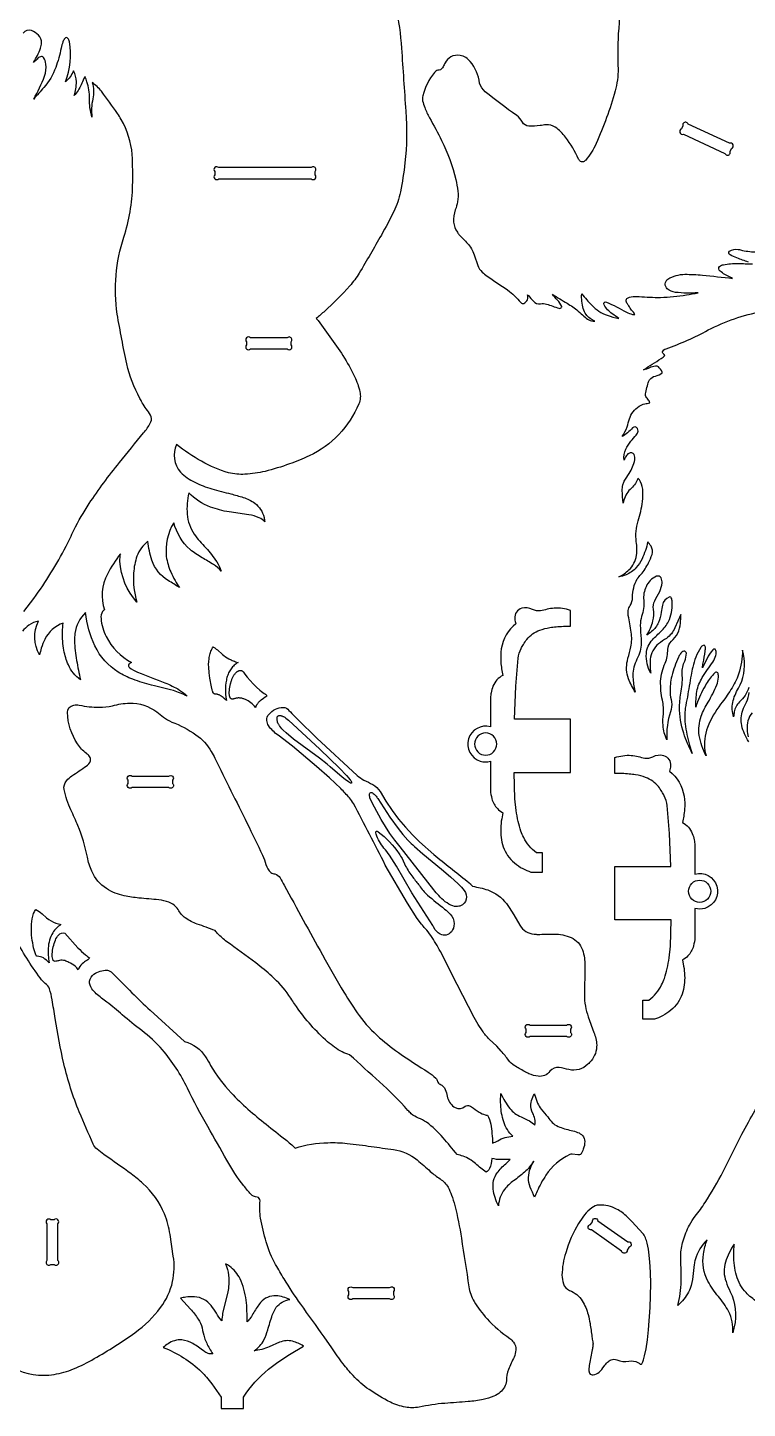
# Model space of a CAD drawing. Extents: x 20.5 to 75.3, y 11.3 to 58.8.
# Drawn here: x 43.62 to 59.76, y 11.47 to 42.4 of the extents above; entities that cross this region are included whole.
import ezdxf

# ---------------------------------------------------------------- set-up
doc = ezdxf.new("R2010")
doc.units = 0
doc.header["$MEASUREMENT"] = 0
doc.layers.get('0').update_dxf_attribs({"linetype": 'CONTINUOUS'})

msp = doc.modelspace()

# ---------------------------------------------------------------- linework, layer by layer
for points in [[(51.623, 43.752, -0.070329), (52.005, 41.932, 0.000867), (52.102, 40.522, -0.045678), (52.084, 39.364, -0.017739), (51.981, 38.717, -0.063722), (51.831, 38.275, -0.013917), (51.554, 37.747, -0.005028), (51.058, 36.897, -0.037354), (50.846, 36.608, -0.02405), (50.284, 36.044, -0.011954), (50.095, 35.883, -0.020298), (50.692, 35.047, -0.030212), (50.955, 34.578, -0.052109), (51.073, 34.24, -0.150271), (51.049, 33.967, -0.187965), (49.936, 32.804, -0.028023), (49.491, 32.622, -0.02766), (48.947, 32.455, -0.043257), (48.496, 32.389, -0.067309), (48.129, 32.424, -0.060689), (47.522, 32.681, -0.039676), (46.961, 33.057, 0.299532), (47.053, 32.436, 0.087), (47.369, 32.212, 0.045821), (47.755, 32.064, 0.011316), (48.18, 31.95, -0.010703), (48.459, 31.873, -0.074593), (48.715, 31.744, -0.174765), (48.923, 31.424, -0.037408), (48.94, 31.323, 0.113296), (48.814, 31.417, 0.068641), (48.583, 31.485), (48.139, 31.548, -0.047579), (47.723, 31.655, -0.109363), (47.238, 31.977, 0.076069), (47.2, 31.496, 0.12384), (47.357, 31.049, 0.039931), (47.62, 30.74, -0.044461), (47.863, 30.428, -0.048674), (47.962, 30.223, 0.073284), (47.79, 30.368, 0.011531), (47.535, 30.519, -0.042965), (47.269, 30.703, -0.149929), (46.9, 31.304, 0.167713), (46.733, 30.547, 0.073265), (46.833, 30.203, 0.03001), (46.931, 30.008, 0.012807), (47.025, 29.853, 0.010715), (46.776, 30.009, -0.178967), (46.411, 30.463, -0.039776), (46.354, 30.676, -0.013692), (46.32, 30.889, 0.14529), (46.075, 30.555, 0.073676), (46, 30.177, 0.090771), (46.075, 29.527, -0.17418), (45.694, 30.44, -0.04076), (45.702, 30.606, 0.046058), (45.411, 30.154, 0.203272), (45.348, 29.352, 0.19202), (45.302, 29.313, 0.154062), (45.269, 29.158, 0.103542), (45.385, 28.755, 0.154317), (45.952, 28.176, 0.083761), (45.891, 28.134, 0.389363), (45.904, 28.061, 0.067936), (46.09, 27.958, -0.001676), (46.699, 27.721, -0.040309), (47.028, 27.557, -0.06865), (47.199, 27.418, 0.061537), (46.89, 27.543, 0.006694), (46.403, 27.666, -0.026967), (45.979, 27.799, -0.041157), (45.655, 27.958, -0.144989), (45.133, 28.544, -0.089004), (44.924, 29.292, 0.178602), (44.685, 28.826, 0.039721), (44.675, 28.661, 0.038641), (44.721, 28.221, 0.00965), (44.807, 27.786, -0.13299), (44.536, 28.121, -0.064005), (44.438, 28.447, -0.05419), (44.406, 28.862, -0.018679), (44.418, 29.056, 0.198126), (44.006, 28.691, 0.041469), (43.93, 28.498, 0.016575), (43.89, 28.348, -0.261117), (43.869, 29.098, 0.11613), (43.651, 29.009, 0.032512), (43.507, 28.874, -0.008994)], [(56.952, 43.121, 0.020828), (56.86, 42.134, 0.022262), (56.861, 41.475, -0.070317), (56.795, 40.976, -0.036845), (56.369, 39.796, -0.068792), (56.137, 39.429, -0.091833), (56.086, 39.391, -0.327512), (55.999, 39.415, -0.072774), (55.976, 39.448, 0.053577), (55.685, 39.941, 0.079339), (55.452, 40.163, 0.152945), (55.243, 40.218, 0.027119), (55.114, 40.2, -0.042613), (54.861, 40.191, -0.250257), (54.716, 40.278, 0.130871), (54.588, 40.429, -0.021834), (53.884, 40.958, -0.141466), (53.756, 41.153, 0.136385), (53.548, 41.634, 0.168818), (53.321, 41.772, 0.167635), (53.11, 41.738, 0.129787), (52.984, 41.605, 0.018982), (52.939, 41.516, -0.151925), (52.877, 41.451, -0.072325), (52.818, 41.439, 0.165154), (52.743, 41.392, 0.109853), (52.484, 40.869, 0.077887), (52.48, 40.755, 0.043691), (52.527, 40.605, 0.031225), (52.632, 40.374, -0.014432), (52.906, 39.869, -0.055078), (53.223, 38.994, -0.025038), (53.27, 38.73, -0.062536), (53.263, 38.489, -0.050482), (53.212, 38.315, 0.100672), (53.174, 38.035, 0.130159), (53.258, 37.81, 0.034671), (53.307, 37.747, 0.004668), (53.484, 37.562, -0.101238), (53.635, 37.309), (53.717, 37.069, 0.118116), (53.814, 36.918, 0.04113), (53.926, 36.827, -0.002898), (54.385, 36.518, -0.073029), (54.679, 36.237, 0.249937), (54.748, 36.216, 0.394335), (54.83, 36.411, -0.131701), (54.851, 36.394, 0.014317), (54.962, 36.265, 0.244911), (55.122, 36.211, -0.095856), (55.257, 36.201, -0.008794), (55.536, 36.108, 0.328193), (55.596, 36.132, 0.18721), (55.597, 36.147, 0.083905), (55.503, 36.291, -0.024261), (55.39, 36.423, 0.013108), (55.718, 36.222, -0.033522), (55.969, 36.046, -0.008892), (56.095, 35.928, 0.060371), (56.204, 35.85, 0.112928), (56.337, 35.817, -0.107204), (56.144, 35.967, -0.105157), (56.081, 36.1, -0.094506), (56.047, 36.432, 0.021477), (56.273, 36.175, 0.116316), (56.618, 35.952, 0.027086), (56.878, 35.88, 0.015978), (56.73, 35.984, -0.11479), (56.547, 36.188, -0.328521), (56.551, 36.237, -0.328521), (56.599, 36.247, -0.024781), (57.048, 36.021, 0.074741), (57.186, 35.972, 0.046363), (57.24, 35.969, 0.076723), (57.165, 36.066, -0.041519), (57.1, 36.165, 0.028656), (57.059, 36.223, -0.222996), (57.05, 36.314, -0.185093), (57.073, 36.338, -0.107614), (57.246, 36.372, -0.024605), (57.335, 36.37, 0.017104), (57.816, 36.352, 0.035818), (58.392, 36.406, 0.01125), (58.657, 36.455, -0.042452), (58.147, 36.464, -0.132414), (57.965, 36.545, -0.488687), (57.98, 36.763, -0.131071), (58.36, 36.869, -0.026969), (58.752, 36.851, -0.001658), (59.43, 36.778, 0.073029), (59.373, 36.802, -0.063077), (59.147, 36.943, -0.401455), (59.133, 37.046, -0.144956), (59.179, 37.072, -0.045014), (59.224, 37.083, -0.055704), (59.548, 37.111, -0.007778), (59.875, 37.101, 0.025224)], [(43.541, 29.315), (43.763, 29.61, 0.039199), (44.485, 30.776, 0.003776), (44.661, 31.14, -0.030703), (45.003, 31.732, -0.02348), (45.68, 32.652, -0.002814), (46.224, 33.317, 0.043735), (46.374, 33.534, 0.187406), (46.395, 33.677, 0.069781), (46.378, 33.717, -0.013916), (46.194, 33.993, -0.012968), (46.139, 34.089, -0.072368), (45.849, 34.864, -0.013019), (45.633, 35.978, -0.116204), (45.78, 37.702, 0.073879), (45.977, 38.856, 0.02178), (45.967, 39.552, 0.113228), (45.721, 40.336, 0.019313), (45.635, 40.474, 0.010285), (45.278, 40.968, 0.049822), (45.18, 41.073, 0.02213), (45.069, 41.164, -0.137475), (45.085, 40.797, 0.09706), (45.066, 40.389, -0.080757), (45.011, 40.81, 0.080103), (44.953, 41.183, 0.016507), (44.912, 41.303, 0.058574), (44.882, 41.253, -0.04715), (44.754, 40.986, -0.039815), (44.669, 40.872, 0.081273), (44.717, 41.182, 0.107299), (44.654, 41.426, -0.101159), (44.471, 41.182, 0.133809), (44.564, 42.078, 0.104396), (44.528, 42.154, 0.4885), (44.455, 42.151, 0.073098), (44.413, 42.077, 0.034147), (44.376, 41.935, -0.030418), (44.252, 41.499, -0.093737), (43.986, 41.055, -0.010797), (43.872, 40.925, 0.011618), (43.76, 40.794, 0.04554), (44.002, 41.309, 0.110313), (44.033, 41.58, 0.102475), (43.979, 41.726, 0.330465), (43.913, 41.744, 0.128215), (43.835, 41.691), (43.797, 41.651, -0.056296), (43.755, 41.617, 0.05712), (43.913, 41.932, 0.063771), (43.936, 42.054, 0.204711), (43.868, 42.224, 0.1186), (43.71, 42.327, 0.317363), (43.52, 42.269, 0.087814)], [(59.782, 37.142, -0.007767), (59.527, 37.235, -0.01989), (59.372, 37.304, -0.518717), (59.359, 37.388, -0.181117), (59.556, 37.427, -0.03993), (59.651, 37.406, 0.057308), (59.981, 37.371, -0.007512)], [(59.794, 27.613, -0.124901), (59.582, 27.29, 0.151213), (59.465, 27.067, 0.016769), (59.45, 26.96, -0.114421), (59.431, 27.279, -0.083801), (59.562, 27.597, 0.15929), (59.686, 28.274, 0.019004), (59.652, 28.452, -0.069805), (59.564, 27.916, -0.064773), (59.393, 27.567, -0.030115), (59.161, 27.243, 0.065408), (58.866, 26.721, 0.129892), (58.81, 26.193, 0.030012), (58.836, 26.084, -0.077056), (58.682, 26.536, -0.123418), (58.724, 26.97, -0.045076), (58.88, 27.286, 0.03835), (59.073, 27.672, 0.080904), (59.111, 27.846, 0.046424), (59.105, 27.925, 0.454877), (59.054, 27.954, 0.117244), (59.031, 27.942, 0.067086), (58.84, 27.695, 0.050298), (58.642, 27.29, 0.022432), (58.607, 27.175, -0.043024), (58.629, 27.526, -0.095909), (58.75, 27.839, -0.014775), (58.983, 28.184, 0.095136), (59.053, 28.329, 0.10271), (59.056, 28.446, 0.513419), (59.003, 28.469, 0.108189), (58.984, 28.455, 0.058986), (58.855, 28.264, 0.007123), (58.753, 28.058, -0.030098), (58.767, 28.163, 0.027218), (58.815, 28.427, 0.031955), (58.818, 28.517, 0.104008), (58.806, 28.55, 0.362515), (58.77, 28.557, 0.185951), (58.713, 28.509, 0.076365), (58.535, 28.068, 0.015861), (58.499, 27.893, -0.001977), (58.415, 27.399, 0.015389), (58.369, 27.152, 0.065926), (58.366, 26.801, 0.045212), (58.466, 26.322, 0.011293), (58.526, 26.136, -0.037696), (58.334, 26.589, -0.076249), (58.24, 27.181, -0.046831), (58.279, 27.531, 0.059151), (58.299, 27.931, -0.11499), (58.356, 28.207, 0.11346), (58.392, 28.381, 0.422777), (58.338, 28.427, 0.184095), (58.253, 28.363, 0.047833), (58.216, 28.293, 0.0445), (58.065, 27.87, 0.067747), (58.028, 27.508, 0.041714), (58.061, 27.289, -0.119543), (58.038, 27.068, 0.098463), (57.955, 26.444, -0.103072), (57.87, 26.767, -0.047908), (57.877, 27.021, 0.063903), (57.856, 27.329, -0.058323), (57.816, 27.757, -0.102603), (57.92, 28.159, 0.104996), (57.974, 28.468, -0.172123), (58.056, 28.65, 0.195997), (58.26, 29.055, 0.031323), (58.265, 29.248), (58.132, 28.949, -0.130815), (57.95, 28.714, 0.032736), (57.77, 28.593, 0.203222), (57.584, 28.245, 0.053807), (57.582, 28.05, 0.015935), (57.594, 27.932, -0.13736), (57.495, 28.373, -0.172056), (57.634, 28.685, -0.020181), (57.829, 28.874, 0.072041), (57.99, 29.089, 0.123222), (58.076, 29.509, 0.042865), (58.063, 29.6, 0.117466), (58.042, 29.64, 0.157503), (58.007, 29.637, 0.258569), (57.854, 29.46, 0.036353), (57.831, 29.302, -0.065918), (57.769, 29.072, -0.116694), (57.613, 28.867, -0.018207), (57.509, 28.785, 0.060915), (57.644, 29.106, 0.104737), (57.654, 29.365, -0.139951), (57.683, 29.556, -0.003733), (57.794, 29.766, 0.100653), (57.847, 29.955, 0.10935), (57.825, 30.067, 0.367404), (57.72, 30.106, 0.182425), (57.489, 29.872, 0.137594), (57.437, 29.569, -0.119867), (57.388, 29.207, 0.07433), (57.36, 29.008, 0.019104), (57.378, 28.705, -0.114811), (57.325, 28.339, -0.009428), (57.244, 28.157, 0.114985), (57.196, 27.797, 0.044875), (57.247, 27.508, -0.04556), (57.096, 27.811, -0.142518), (57.069, 28.214), (57.082, 28.271, 0.008646), (57.146, 28.522, 0.08794), (57.157, 28.853, 0.011617), (57.09, 29.224, -0.056051), (57.086, 29.337, -0.128471), (57.131, 29.447, 0.144619), (57.186, 29.638, -0.083832), (57.213, 29.845, -0.090654), (57.291, 30.047, -0.038606), (57.375, 30.146, 0.062822), (57.542, 30.405, 0.049924), (57.622, 30.593, 0.204915), (57.6, 30.78, 0.009707), (57.529, 30.876, -0.051643), (57.398, 30.497, -0.059979), (57.27, 30.3, -0.118312), (57.039, 30.14, -0.044354), (56.877, 30.089, 0.066351), (57.106, 30.247, 0.16397), (57.273, 30.575, 0.089667), (57.27, 30.881, -0.109076), (57.31, 31.344, 0.042554), (57.408, 31.777, 0.05224), (57.413, 32.06, 0.123399), (57.338, 32.265, 0.039353), (57.304, 32.305, -0.148803), (57.162, 32.08, 0.151721), (56.99, 31.81, 0.035855), (56.978, 31.746, -0.032039), (56.955, 32.023, -0.045071), (56.967, 32.151, -0.063773), (57, 32.235, -0.011537), (57.111, 32.407, 0.086235), (57.236, 32.714, 0.17793), (57.221, 32.831, 0.420412), (57.1, 32.858, 0.135197), (57.036, 32.79, 0.028909), (56.996, 32.704, -0.165787), (57.034, 32.951, -0.062958), (57.147, 33.129, -0.006001), (57.266, 33.267, 0.140379), (57.309, 33.357, 0.372208), (57.244, 33.449, 0.246926), (57.187, 33.431, -0.024761), (57.074, 33.317, -0.054713), (56.951, 33.233, 0.071732), (57.063, 33.45, 0.01673), (57.114, 33.629, -0.188237), (57.334, 33.912, -0.092681), (57.46, 33.968, 0.004501), (57.574, 33.987, 0.092677), (57.53, 34.072, -0.02303), (57.474, 34.152, -0.043461), (57.539, 34.441, -0.038106), (57.569, 34.507, -0.205067), (57.697, 34.589, 0.148004), (57.853, 34.664, 0.121409), (57.825, 34.725, 0.039175), (57.765, 34.793, 0.195753), (57.701, 34.814, 0.078766), (57.567, 34.772, -0.082002), (57.432, 34.731, -0.002491), (57.827, 34.981, 0.048798), (57.912, 35.051, 0.176881), (57.874, 35.092, -0.146353), (57.855, 35.121, -0.165852), (57.857, 35.136, -0.187032), (57.937, 35.203, 0.044337), (58.88, 35.622, -0.071981), (60.089, 36.037, -0.068852)], [(59.793, 26.399, -0.093331), (59.634, 26.762, -0.133461), (59.657, 27.104, -0.036361), (59.737, 27.287, 0.089274), (59.801, 27.505, 0.071182)], [(59.865, 27.048, 0.191273), (59.755, 26.667, 0.024496), (59.777, 26.506, -0.011113)], [(43.305, 12.372, 0.163797), (44.219, 12.227, 0.060579), (44.649, 12.35, 0.036643), (45.117, 12.581, 0.02738), (46.029, 13.162, 0.073943), (46.605, 13.725, 0.103988), (46.873, 14.306, 0.094715), (46.889, 14.876), (46.816, 15.359, 0.053866), (46.693, 15.821, 0.109598), (46.209, 16.502, 0.030042), (45.945, 16.718, 0.005437), (45.332, 17.154, -0.020872), (45.18, 17.271, -0.096572), (45.094, 17.388, -0.005494), (44.782, 18.105, -0.041725), (44.437, 19.184, -0.018045), (44.24, 20.201, 0.004632), (44.173, 20.619, 0.033701), (44.114, 20.865, 0.138652), (44.018, 20.983, -0.060014), (43.867, 21.158, -0.034838), (43.3, 22.074, -0.003946)], [(59.978, 13.852, -0.047913), (59.73, 14.059, -0.122834), (59.514, 14.442, -0.072289), (59.457, 14.902, -0.020661), (59.467, 15.148, 0.073337), (59.268, 14.743, 0.159938), (59.281, 14.306, 0.030333), (59.376, 14.08, -0.170602), (59.467, 13.293, -0.022436), (59.434, 13.159, 0.143267), (59.336, 13.642, 0.050355), (59.111, 13.972, -0.04682), (58.877, 14.312, -0.16245), (58.775, 14.922, -0.052205), (58.857, 15.243, 0.128398), (58.59, 14.796, 0.030378), (58.568, 14.689, 0.012622), (58.54, 14.42, -0.064556), (58.478, 14.154, -0.090731), (58.275, 13.844, -0.019101), (58.199, 13.769, 0.060814), (58.275, 14.315, 0.017572), (58.274, 14.617, -0.014653), (58.268, 14.888, -0.073747), (58.32, 15.217, -0.039564), (58.462, 15.573, -0.048251), (58.591, 15.769, 0.028294), (58.813, 16.077, 0.021741), (59.217, 16.774), (59.639, 17.609, -0.028625), (60.267, 18.67, -0.049406)]]:
    msp.add_lwpolyline(points, format="xyb")
for points in [[(58.326, 40.008), (59.255, 39.579, 1), (59.373, 39.622), (59.403, 39.689, 1), (59.36, 39.806), (58.431, 40.235, 1), (58.314, 40.192), (58.283, 40.125, 1)], [(47.907, 39.009), (49.98, 39.009, 1), (50.068, 39.098), (50.068, 39.171, 1), (49.98, 39.259), (47.907, 39.259, 1), (47.818, 39.171), (47.818, 39.098, 1)], [(48.62, 35.197), (49.443, 35.197, 1), (49.531, 35.286), (49.531, 35.359, 1), (49.443, 35.447), (48.62, 35.447, 1), (48.531, 35.359), (48.531, 35.286, 1)], [(54.536, 26.906), (54.568, 27.644), (54.62, 28.268, -0.088505), (54.687, 28.485, -0.025013), (54.74, 28.58, -0.022924), (54.816, 28.691, -0.139463), (55.105, 28.897, -0.050567), (55.329, 28.956, -0.018966), (55.474, 28.974, -0.022319), (55.795, 28.987), (55.795, 29.342, 0.098584), (55.428, 29.391, 0.038732), (55.271, 29.366, -0.029406), (55.121, 29.333, -0.164756), (54.941, 29.361, 0.196157), (54.706, 29.391, 0.3648), (54.545, 29.153, 0.077104), (54.572, 29.039, 0.196315), (54.243, 28.48, 0.058993), (54.233, 28.184, 0.03903), (54.28, 27.886, 0.181595), (54.057, 27.642, 0.051801), (54.015, 27.498, 0.026718), (53.999, 27.381), (54, 26.732, 0.410057), (53.509, 26.461, 0.410057), (53.773, 25.965, 0.144618), (54, 25.962), (53.999, 25.314, 0.050313), (54.033, 25.122, 0.12454), (54.155, 24.9, 0.08283), (54.28, 24.809), (54.252, 24.672, 0.071707), (54.238, 24.255, 0.121835), (54.385, 23.852, 0.122405), (54.727, 23.558, 0.035774), (54.905, 23.48), (55.17, 23.48), (55.17, 23.911), (55.03, 23.911, -0.120826), (54.747, 24.252, -0.029785), (54.684, 24.398, -0.030909), (54.621, 24.615, -0.022276), (54.578, 24.857), (54.55, 25.121), (54.53, 25.712), (55.795, 25.712), (55.795, 26.906)], [(55.781, 17.151, 0.139673), (55.245, 16.691, 0.04993), (55.045, 16.328, 0.011236), (54.991, 16.197, -0.020035), (54.892, 16.423, -0.185201), (54.895, 16.847, -0.036462), (54.969, 17.007, -0.082493), (54.762, 16.757, -0.023288), (54.519, 16.566, 0.068483), (54.314, 16.369, 0.135044), (54.177, 16.005, -0.081512), (54.061, 16.38, -0.182643), (54.148, 16.74, -0.054728), (54.342, 16.945, 0.016013), (54.441, 17.041, 0.010747), (54.235, 17.039, -0.077157), (54.033, 17.066, -0.078698), (53.979, 16.837, -0.177544), (53.905, 16.76, -0.048803), (53.667, 16.948, 0.097438), (53.386, 17.113, 0.025709), (53.251, 17.153, 0.007102), (52.939, 17.528, 0.055011), (52.564, 17.875, 0.076763), (52.384, 17.968, -0.080455), (52.226, 18.067, -0.025008), (52.148, 18.141, 0.027815), (51.513, 18.782, -0.002731), (50.843, 19.385, -0.067891), (50.674, 19.452, -0.059148), (50.35, 19.677, -0.060593), (49.652, 20.465, -0.0073), (49.482, 20.715, 0.061217), (49.101, 21.145, 0.022743), (48.738, 21.446, 0.005246), (48.086, 21.92, -0.043195), (47.888, 22.095, -0.026462), (47.826, 22.169, 0.010825), (47.425, 22.316, -0.069632), (47.159, 22.453, -0.106053), (46.998, 22.64, 0.170484), (46.79, 22.803, 0.060626), (46.564, 22.857, 0.00255), (46.119, 22.898, -0.024026), (45.791, 22.948, -0.089521), (45.393, 23.108, -0.143038), (45.062, 23.498, -0.066624), (44.963, 23.815, 0.053625), (44.751, 24.519, 0.008105), (44.593, 24.87, -0.051008), (44.441, 25.326, -0.219359), (44.496, 25.526, -0.084456), (44.618, 25.635, 0.006645), (44.939, 25.854, 0.159431), (45.032, 25.969, 0.23775), (45.013, 26.071, 0.082634), (44.941, 26.138, -0.092937), (44.74, 26.351, -0.137172), (44.516, 27.056, -0.365399), (44.659, 27.218, -0.094584), (44.78, 27.218, 0.046571), (45.23, 27.17, 0.047855), (45.525, 27.201, -0.065337), (45.91, 27.265, -0.162803), (46.52, 27.068, -0.018273), (46.668, 26.951, 0.059794), (46.853, 26.84, -0.061198), (47.397, 26.555, -0.102747), (47.741, 26.181, -0.021365), (47.822, 26.033, 0.001451), (48.544, 24.571, 0.000759), (48.89, 23.859, -0.051284), (48.967, 23.647, 0.139994), (49.077, 23.472, 0.145204), (49.167, 23.437, -0.189437), (49.286, 23.347, -0.020116), (49.375, 23.186, 0.0022), (50.234, 21.622, 0.006153), (50.716, 20.786, 0.017977), (51.059, 20.264, 0.057138), (51.516, 19.768, 0.02882), (51.999, 19.394, 0.009784), (52.602, 18.998, -0.043437), (52.775, 18.866, -0.170277), (52.809, 18.794, 0.142785), (52.835, 18.751, 0.035381), (52.911, 18.703, -0.153016), (53.002, 18.57, -0.00947), (53.037, 18.424, 0.200398), (53.21, 18.204, 0.298474), (53.432, 18.232, -0.148816), (53.482, 18.253, -0.125004), (53.575, 18.221, -0.0063), (53.746, 18.102, 0.082035), (53.88, 18.042, 0.048506), (53.933, 18.035, -0.091336), (54.005, 17.83, -0.037828), (54.047, 17.408, 0.062991), (54.163, 17.461, -0.124622), (54.503, 17.561, -0.132456), (54.298, 17.887, -0.072445), (54.231, 18.264, -0.029649), (54.233, 18.52, 0.063412), (54.437, 18.183, 0.119874), (54.686, 17.995, -0.030478), (54.872, 17.908, -0.07734), (54.993, 17.81, 0.15777), (54.996, 17.954, 0.045367), (54.948, 18.075, -0.107644), (54.905, 18.279, -0.10833), (54.949, 18.44, -0.018349), (54.989, 18.514, 0.114602), (54.993, 18.481, -0.011925), (55.057, 18.305, 0.077149), (55.139, 18.166, 0.006902), (55.285, 17.994, 0.022672), (55.385, 17.871, 0.108798), (55.517, 17.783, 0.05138), (55.808, 17.693, -0.018625), (55.955, 17.649, -0.108477), (56.066, 17.575, -0.179643), (56.114, 17.445, -0.103829), (56.08, 17.274, -0.01003), (56.03, 17.156, -0.086809), (55.956, 17.148), (55.831, 17.16, 0.124992)], [(56.184, 19.176, -0.265862), (55.756, 19.054, 0.021339), (55.542, 19.101, 0.275993), (55.333, 19.016, -0.268508), (55.067, 18.904, -0.08289), (54.862, 18.963, -0.019151), (54.76, 19.014, -0.004126), (54.534, 19.146, -0.08114), (54.406, 19.263, 0.021342), (54.243, 19.468), (54.14, 19.577), (53.973, 19.736, -0.044911), (53.819, 19.924), (53.728, 20.062), (53.634, 20.22), (53.252, 20.958), (52.877, 21.7, 0.024235), (52.665, 22.056, 0.034419), (52.539, 22.214, -0.023687), (52.455, 22.312), (52.358, 22.443), (52.137, 22.781), (51.643, 23.634, 0.001163), (50.929, 25.017, 0.038935), (50.84, 25.139, 0.02196), (50.644, 25.349), (50.389, 25.592), (50.103, 25.845), (49.558, 26.3), (49.237, 26.549, -0.09979), (49.027, 26.759, -0.109283), (48.986, 26.878, -0.205659), (49.035, 27.016, -0.208406), (49.353, 27.169, -0.248175), (49.483, 27.102, 0.012789), (49.618, 26.957, 0.002461), (50.11, 26.476), (51.012, 25.642, 0.052062), (51.162, 25.539, -0.009839), (51.361, 25.439, -0.12096), (51.528, 25.286), (51.655, 25.068), (51.793, 24.862), (51.94, 24.668), (52.094, 24.486), (52.252, 24.315), (52.412, 24.156), (52.728, 23.871, 0.002146), (53.478, 23.276), (53.55, 23.213, -0.035083), (53.6, 23.16, -0.04257), (53.94, 23.078, -0.148894), (54.356, 22.772, -0.018088), (54.421, 22.683), (54.524, 22.519), (54.657, 22.287, 0.239385), (54.978, 22.088, 0.014569), (55.065, 22.084, 0.007029), (55.425, 22.091, -0.094889), (55.813, 22.013, -0.207799), (56.061, 21.739, -0.054644), (56.105, 21.552, -0.024884), (56.117, 21.397), (56.117, 21.176, 0.010941), (56.106, 20.728, 0.086071), (56.192, 20.235), (56.32, 19.889, -0.074684), (56.382, 19.606, -0.184526), (56.257, 19.254, -0.032889)], [(53.892, 26.597, 0.414214), (53.642, 26.347, 0.414214), (53.892, 26.097, 0.414214), (54.142, 26.347, 0.414214)], [(58.047, 23.607), (58.016, 24.346), (57.963, 24.969, 0.088505), (57.897, 25.186, 0.025013), (57.843, 25.281, 0.022924), (57.767, 25.393, 0.139463), (57.479, 25.599, 0.050567), (57.254, 25.658, 0.018966), (57.11, 25.676, 0.022319), (56.789, 25.688), (56.789, 26.044, -0.098584), (57.155, 26.093, -0.038732), (57.312, 26.067, 0.029406), (57.462, 26.034, 0.164752), (57.642, 26.063, -0.196157), (57.878, 26.092, -0.364798), (58.038, 25.855, -0.077104), (58.011, 25.74, -0.196315), (58.34, 25.182, -0.058993), (58.351, 24.885, -0.039001), (58.304, 24.587, -0.181597), (58.526, 24.344, -0.051801), (58.569, 24.2, -0.026718), (58.584, 24.082), (58.583, 23.434, -0.410057), (59.075, 23.162, -0.410057), (58.81, 22.667, -0.144618), (58.583, 22.664), (58.584, 22.015, -0.050313), (58.551, 21.824, -0.124596), (58.428, 21.602, -0.082886), (58.304, 21.51), (58.331, 21.373, -0.071715), (58.346, 20.956, -0.121835), (58.199, 20.553, -0.122405), (57.857, 20.259, -0.035774), (57.678, 20.181), (57.414, 20.181), (57.414, 20.612), (57.553, 20.612, 0.120826), (57.837, 20.953, 0.029785), (57.899, 21.099, 0.030909), (57.963, 21.316, 0.022276), (58.006, 21.558), (58.033, 21.823), (58.054, 22.413), (56.789, 22.413), (56.789, 23.607)], [(45.964, 25.625), (46.787, 25.625, -1), (46.875, 25.537), (46.875, 25.463, -1), (46.787, 25.375), (45.964, 25.375, -1), (45.875, 25.463), (45.875, 25.537, -1)], [(53.291, 22.712, -0.145609), (53.158, 22.721, -0.086611), (52.987, 22.816, -0.041691), (52.84, 22.952, -0.022056), (52.727, 23.084), (51.974, 24.045), (51.858, 24.191), (51.747, 24.345), (51.549, 24.656), (51.397, 24.93, -0.026944), (51.299, 25.142, -0.105503), (51.287, 25.234, -0.210437), (51.304, 25.258, -0.210437), (51.332, 25.262, -0.109216), (51.354, 25.253, -0.083487), (51.423, 25.193, -0.028812), (51.474, 25.127), (51.747, 24.709), (51.932, 24.452), (52.037, 24.321), (52.151, 24.192, 0.020265), (52.296, 24.052), (52.482, 23.89), (52.904, 23.541), (53.105, 23.37), (53.275, 23.215, -0.036671), (53.414, 23.063, -0.212196), (53.458, 22.871, -0.279873), (53.329, 22.724, -0.026974)], [(53.123, 22.143, -0.381851), (52.876, 22.09, -0.143055), (52.728, 22.242, -0.020058), (52.705, 22.286), (52.238, 23.015), (51.892, 23.609), (51.733, 23.856, 0.040261), (51.612, 24.014, -0.088867), (51.437, 24.328, -0.09411), (51.43, 24.382, -0.25663), (51.442, 24.395, -0.25663), (51.46, 24.392, -0.051168), (51.482, 24.379, -0.090049), (51.953, 23.89, -0.022543), (52.017, 23.78), (52.097, 23.614, 0.042564), (52.257, 23.365, -0.005984), (52.407, 23.175, 0.073747), (52.587, 22.965, 0.013406), (52.973, 22.652, -0.045942), (53.099, 22.539, -0.17177), (53.185, 22.32, -0.170465)], [(58.691, 23.299, -0.414214), (58.941, 23.049, -0.414214), (58.691, 22.799, -0.414214), (58.441, 23.049, -0.414214)], [(44.107, 21.448, 0.058475), (43.977, 21.555, 0.138448), (43.84, 21.592, -0.207922), (43.831, 21.592, -0.207922), (43.825, 21.598, -0.090177), (43.798, 21.65, -0.041299), (43.748, 21.832, -0.064465), (43.71, 22.309, -0.078), (43.758, 22.551, -0.068783), (43.809, 22.644, -0.048936), (43.948, 22.545), (44.05, 22.454, 0.096508), (44.258, 22.335, 0.025339), (44.37, 22.302, 0.134674), (44.188, 22.121, 0.117947), (44.084, 21.773, 0.03573), (44.084, 21.62, 0.032725)], [(44.459, 22.111), (44.75, 21.784, 0.029953), (44.919, 21.625, 0.038458), (45.008, 21.562, -0.214015), (44.987, 21.529), (44.973, 21.517, 0.014965), (44.875, 21.448, 0.123349), (44.773, 21.33, 0.05099), (44.758, 21.286, 0.116459), (44.689, 21.37, 0.062414), (44.547, 21.457, 0.033235), (44.454, 21.495, 0.138198), (44.339, 21.5, -0.039234), (44.257, 21.482, -0.120618), (44.22, 21.482, -0.24224), (44.185, 21.525, -0.094107), (44.175, 21.649, -0.082271), (44.245, 21.954, -0.097396), (44.317, 22.068, -0.273919)], [(45.497, 21.243, -0.004218), (45.962, 20.776, 0.010578), (46.372, 20.383), (47.143, 19.682, -0.188747), (47.613, 19.34, -0.020661), (47.726, 19.146, 0.05745), (48.185, 18.535, 0.025923), (48.564, 18.168, 0.012839), (48.97, 17.829, 0.001851), (49.405, 17.486, -0.029172), (49.622, 17.293, -0.078816), (50.356, 17.418, -0.030257), (50.79, 17.402, -0.016243), (51.329, 17.331, -0.001617), (51.826, 17.265, -0.142394), (52.354, 17.031, -0.011151), (52.652, 16.774, 0.030417), (52.87, 16.608, -0.112154), (53.051, 16.419, -0.032973), (53.126, 16.245, -0.028222), (53.199, 16.014, -0.023737), (53.348, 15.279, -0.000884), (53.516, 14.19, 0.097721), (53.632, 13.863, 0.057), (53.924, 13.475, 0.054401), (54.433, 13.031, -0.063933), (54.517, 12.951, -0.184713), (54.568, 12.774, -0.080353), (54.529, 12.615, 0.005505), (54.404, 12.338, 0.10034), (54.356, 12.084, -0.200038), (54.22, 11.826, -0.078196), (54.075, 11.74, -0.056943), (53.839, 11.667, -0.031904), (53.499, 11.617, -0.003086), (52.976, 11.578, 0.036482), (52.4, 11.492, -0.089745), (52.092, 11.496, -0.068995), (51.756, 11.603, -0.025093), (51.28, 11.887, -0.056806), (50.921, 12.2, -0.025324), (50.697, 12.466, -0.017647), (50.442, 12.822), (50.271, 13.069, 0.003551), (49.746, 13.799, -0.019339), (49.373, 14.369, -0.010475), (49.184, 14.688, -0.058306), (48.973, 15.194, -0.031197), (48.847, 15.726, -0.062449), (48.835, 16.117, 0.380054), (48.769, 16.197, -0.189286), (48.625, 16.263, 0.006607), (48.47, 16.449, -0.03988), (48.091, 17.024, 0.003601), (47.661, 17.779, -0.017905), (47.208, 18.638, 0.062905), (46.645, 19.5, 0.053156), (46.18, 19.93, -0.022128), (45.746, 20.281, 0.016473), (45.397, 20.568, -0.031692), (45.161, 20.755, -0.046053), (45.061, 20.867, -0.183829), (45.014, 21.036, -0.215116), (45.111, 21.194, -0.161275), (45.397, 21.281, -0.095698), (45.468, 21.263, -0.069132)], [(54.886, 20.048), (55.709, 20.048, -1), (55.798, 19.959), (55.798, 19.886, -1), (55.709, 19.798), (54.886, 19.798, -1), (54.798, 19.886), (54.798, 19.959, -1)], [(56.303, 12.216, 0.160978), (56.435, 12.278, 0.058703), (56.546, 12.408, -0.019299), (56.626, 12.503, -0.092124), (56.704, 12.556, -0.19846), (56.832, 12.551, 0.146558), (57.101, 12.523, -0.170613), (57.305, 12.495, -0.057844), (57.355, 12.46, 0.442479), (57.391, 12.467, 0.09521), (57.423, 12.528, 0.032463), (57.457, 12.643), (57.489, 12.802), (57.519, 12.998), (57.545, 13.223), (57.583, 13.728), (57.596, 14.258), (57.591, 14.514), (57.577, 14.752), (57.554, 14.966, 0.039438), (57.497, 15.229, 0.052158), (57.445, 15.346, 0.050881), (57.414, 15.387), (57.177, 15.645), (57.068, 15.754, 0.070497), (56.829, 15.932, 0.124339), (56.439, 16.02, 0.151929), (56.271, 15.959, 0.064749), (56.108, 15.799, 0.033582), (55.974, 15.606), (55.89, 15.455), (55.813, 15.293), (55.745, 15.125), (55.689, 14.954, 0.072372), (55.604, 14.451, 0.070122), (55.634, 14.257, 0.20565), (55.771, 14.107, -0.173438), (56.058, 13.873, -0.081972), (56.19, 13.566, -0.02697), (56.233, 13.367, -0.008565), (56.274, 13.07, 0.022175), (56.296, 12.959, -0.068004), (56.296, 12.866, -0.020511), (56.283, 12.779, 0.007656), (56.218, 12.463, 0.037994), (56.207, 12.323, 0.096029), (56.223, 12.255, 0.327818)], [(44.054, 15.601), (44.054, 14.778, 1), (44.142, 14.69), (44.215, 14.69, 1), (44.304, 14.778), (44.304, 15.601, 1), (44.215, 15.69), (44.142, 15.69, 1)], [(56.408, 15.668), (57.082, 15.196, -1), (57.104, 15.073), (57.062, 15.013, -1), (56.939, 14.991), (56.265, 15.463, -1), (56.243, 15.586), (56.285, 15.646, -1)], [(47.962, 11.466), (48.462, 11.466), (48.462, 11.716, -0.083674), (49.025, 12.341), (49.232, 12.498), (49.491, 12.671), (49.81, 12.863, 0.068771), (49.563, 12.969, 0.166089), (49.274, 12.946), (49.041, 12.843, -0.068554), (48.7, 12.757, 0.140954), (48.92, 13.002, 0.045851), (49.008, 13.224, -0.018484), (49.109, 13.554, -0.067249), (49.199, 13.73, -0.21477), (49.501, 13.902, 0.093276), (49.194, 13.989, 0.231976), (48.845, 13.837, 0.03075), (48.766, 13.731, -0.010047), (48.62, 13.496, -0.061008), (48.543, 13.406, 0.035212), (48.523, 13.887, 0.077459), (48.385, 14.371, 0.119218), (48.148, 14.65, 0.036212), (48.061, 14.703, -0.123178), (48.13, 14.189, -0.025503), (48.104, 14.04), (48.029, 13.746), (47.996, 13.592, 0.028112), (47.975, 13.428, -0.047206), (47.857, 13.598, 0.022019), (47.74, 13.769, 0.215195), (47.366, 13.964, 0.051847), (47.167, 13.957, 0.019867), (47.047, 13.936), (47.276, 13.692, -0.036084), (47.447, 13.468, -0.073644), (47.534, 13.27, 0.026231), (47.588, 13.048, 0.051017), (47.699, 12.808, 0.015752), (47.772, 12.69, -0.184203), (47.668, 12.698, -0.052959), (47.578, 12.747, 0.018354), (47.324, 12.921, 0.107946), (47.079, 13, 0.166475), (46.772, 12.914, 0.042397), (46.663, 12.831, -0.102116), (47.52, 12.284, -0.018369), (47.633, 12.164), (47.752, 12.016), (47.962, 11.716)], [(50.913, 14.171), (51.736, 14.171, -1), (51.825, 14.083), (51.825, 14.009, -1), (51.736, 13.921), (50.913, 13.921, -1), (50.825, 14.009), (50.825, 14.083, -1)]]:
    msp.add_lwpolyline(points, format="xyb", close=True)
for points in [[(48.079, 27.326), (48.028, 27.371), (48.006, 27.389), (47.984, 27.406), (47.963, 27.421), (47.952, 27.428), (47.94, 27.435), (47.929, 27.441), (47.916, 27.447), (47.903, 27.453), (47.889, 27.458), (47.882, 27.46), (47.876, 27.462), (47.869, 27.464), (47.863, 27.465), (47.857, 27.465), (47.852, 27.466), (47.841, 27.466), (47.832, 27.466), (47.827, 27.467), (47.822, 27.467), (47.82, 27.467), (47.818, 27.468), (47.816, 27.468), (47.814, 27.469), (47.812, 27.469), (47.81, 27.47), (47.808, 27.471), (47.806, 27.472), (47.804, 27.473), (47.802, 27.475), (47.8, 27.476), (47.798, 27.478), (47.796, 27.48), (47.794, 27.482), (47.792, 27.484), (47.791, 27.486), (47.789, 27.489), (47.787, 27.492), (47.783, 27.498), (47.779, 27.505), (47.776, 27.514), (47.772, 27.523), (47.768, 27.534), (47.76, 27.56), (47.744, 27.628), (47.706, 27.826), (47.691, 27.945), (47.683, 28.07), (47.682, 28.132), (47.684, 28.195), (47.69, 28.256), (47.694, 28.286), (47.699, 28.315), (47.706, 28.344), (47.713, 28.372), (47.721, 28.399), (47.731, 28.426), (47.742, 28.451), (47.754, 28.476), (47.767, 28.499), (47.782, 28.521), (47.794, 28.516), (47.806, 28.509), (47.818, 28.502), (47.83, 28.494), (47.854, 28.475), (47.879, 28.454), (47.99, 28.355), (48.023, 28.329), (48.058, 28.302), (48.097, 28.277), (48.138, 28.253), (48.183, 28.23), (48.207, 28.22), (48.232, 28.21), (48.258, 28.201), (48.285, 28.192), (48.314, 28.184), (48.343, 28.177), (48.319, 28.163), (48.297, 28.147), (48.275, 28.131), (48.255, 28.113), (48.236, 28.095), (48.217, 28.075), (48.2, 28.055), (48.184, 28.034), (48.169, 28.011), (48.155, 27.989), (48.142, 27.965), (48.13, 27.94), (48.119, 27.915), (48.109, 27.889), (48.1, 27.863), (48.092, 27.835), (48.085, 27.807), (48.079, 27.779), (48.069, 27.72), (48.062, 27.659), (48.059, 27.595), (48.06, 27.53), (48.063, 27.464), (48.069, 27.396)], [(48.733, 27.167), (48.708, 27.196), (48.682, 27.223), (48.654, 27.249), (48.626, 27.272), (48.596, 27.294), (48.566, 27.314), (48.536, 27.331), (48.52, 27.339), (48.505, 27.346), (48.489, 27.352), (48.473, 27.358), (48.458, 27.363), (48.442, 27.368), (48.426, 27.372), (48.41, 27.375), (48.394, 27.377), (48.379, 27.378), (48.363, 27.379), (48.347, 27.379), (48.331, 27.378), (48.316, 27.377), (48.3, 27.374), (48.285, 27.371), (48.269, 27.367), (48.254, 27.362), (48.247, 27.359), (48.24, 27.357), (48.233, 27.356), (48.227, 27.355), (48.22, 27.354), (48.217, 27.354), (48.214, 27.354), (48.212, 27.354), (48.209, 27.354), (48.206, 27.355), (48.203, 27.355), (48.201, 27.356), (48.198, 27.356), (48.196, 27.357), (48.193, 27.358), (48.191, 27.359), (48.189, 27.36), (48.187, 27.361), (48.185, 27.362), (48.182, 27.364), (48.18, 27.365), (48.179, 27.367), (48.177, 27.368), (48.175, 27.37), (48.173, 27.372), (48.171, 27.374), (48.17, 27.376), (48.168, 27.378), (48.167, 27.38), (48.164, 27.385), (48.161, 27.389), (48.159, 27.395), (48.156, 27.4), (48.154, 27.406), (48.153, 27.412), (48.151, 27.418), (48.148, 27.432), (48.146, 27.446), (48.145, 27.461), (48.144, 27.477), (48.145, 27.511), (48.148, 27.547), (48.152, 27.584), (48.159, 27.622), (48.174, 27.698), (48.193, 27.768), (48.198, 27.785), (48.203, 27.801), (48.209, 27.816), (48.216, 27.831), (48.223, 27.846), (48.23, 27.86), (48.238, 27.874), (48.247, 27.887), (48.255, 27.9), (48.264, 27.912), (48.273, 27.923), (48.282, 27.933), (48.292, 27.943), (48.302, 27.953), (48.311, 27.961), (48.321, 27.969), (48.331, 27.975), (48.341, 27.981), (48.346, 27.984), (48.351, 27.986), (48.356, 27.989), (48.361, 27.991), (48.366, 27.992), (48.37, 27.994), (48.375, 27.995), (48.38, 27.996), (48.385, 27.997), (48.389, 27.997), (48.394, 27.998), (48.399, 27.998), (48.403, 27.997), (48.407, 27.997), (48.412, 27.996), (48.416, 27.995), (48.42, 27.994), (48.424, 27.992), (48.429, 27.99), (48.432, 27.988), (48.436, 27.985), (48.44, 27.982), (48.444, 27.979), (48.447, 27.976), (48.451, 27.972), (48.454, 27.968), (48.457, 27.964), (48.46, 27.959), (48.475, 27.937), (48.494, 27.911), (48.546, 27.848), (48.681, 27.699), (48.756, 27.624), (48.829, 27.556), (48.863, 27.527), (48.895, 27.501), (48.924, 27.48), (48.938, 27.472), (48.95, 27.465), (48.956, 27.462), (48.961, 27.458), (48.965, 27.455), (48.969, 27.452), (48.971, 27.451), (48.973, 27.449), (48.974, 27.448), (48.975, 27.447), (48.977, 27.445), (48.978, 27.444), (48.979, 27.442), (48.98, 27.441), (48.98, 27.439), (48.981, 27.439), (48.981, 27.438), (48.981, 27.437), (48.981, 27.437), (48.982, 27.436), (48.982, 27.435), (48.982, 27.434), (48.982, 27.434), (48.982, 27.433), (48.982, 27.432), (48.982, 27.432), (48.982, 27.431), (48.982, 27.43), (48.982, 27.43), (48.982, 27.429), (48.982, 27.428), (48.982, 27.427), (48.982, 27.427), (48.981, 27.425), (48.981, 27.424), (48.98, 27.422), (48.979, 27.421), (48.979, 27.42), (48.978, 27.418), (48.977, 27.417), (48.976, 27.415), (48.973, 27.413), (48.97, 27.41), (48.967, 27.407), (48.96, 27.401), (48.952, 27.394), (48.91, 27.367), (48.86, 27.333), (48.834, 27.313), (48.821, 27.302), (48.808, 27.29), (48.796, 27.277), (48.785, 27.264), (48.774, 27.25), (48.764, 27.235), (48.759, 27.228), (48.754, 27.22), (48.75, 27.211), (48.746, 27.203), (48.743, 27.194), (48.739, 27.185), (48.736, 27.176)], [(50.469, 25.786), (50.409, 25.84), (50.336, 25.898), (50.166, 26.028), (49.775, 26.315), (49.586, 26.46), (49.422, 26.596), (49.355, 26.659), (49.326, 26.689), (49.3, 26.717), (49.278, 26.745), (49.269, 26.758), (49.26, 26.771), (49.252, 26.783), (49.246, 26.795), (49.24, 26.806), (49.238, 26.812), (49.236, 26.818), (49.229, 26.839), (49.223, 26.858), (49.219, 26.876), (49.216, 26.892), (49.215, 26.9), (49.215, 26.907), (49.215, 26.914), (49.215, 26.921), (49.215, 26.927), (49.215, 26.933), (49.216, 26.939), (49.217, 26.944), (49.219, 26.949), (49.22, 26.951), (49.221, 26.954), (49.222, 26.956), (49.223, 26.958), (49.224, 26.96), (49.225, 26.962), (49.226, 26.964), (49.227, 26.966), (49.229, 26.967), (49.23, 26.969), (49.231, 26.97), (49.233, 26.972), (49.234, 26.973), (49.236, 26.975), (49.238, 26.976), (49.239, 26.977), (49.241, 26.978), (49.243, 26.979), (49.245, 26.98), (49.247, 26.981), (49.249, 26.982), (49.251, 26.983), (49.253, 26.983), (49.255, 26.984), (49.257, 26.985), (49.259, 26.985), (49.264, 26.986), (49.268, 26.986), (49.273, 26.987), (49.278, 26.987), (49.283, 26.986), (49.289, 26.986), (49.294, 26.985), (49.3, 26.984), (49.311, 26.981), (49.323, 26.977), (49.335, 26.973), (49.348, 26.967), (49.361, 26.961), (49.374, 26.954), (49.388, 26.946), (49.415, 26.929), (49.442, 26.908), (49.469, 26.885), (50.174, 26.23), (50.612, 25.807), (50.771, 25.644), (50.824, 25.584), (50.843, 25.561), (50.851, 25.551), (50.857, 25.542), (50.867, 25.527), (50.874, 25.514), (50.88, 25.502), (50.883, 25.497), (50.885, 25.492), (50.886, 25.488), (50.887, 25.486), (50.887, 25.484), (50.887, 25.483), (50.888, 25.481), (50.888, 25.479), (50.888, 25.478), (50.888, 25.477), (50.888, 25.477), (50.888, 25.476), (50.888, 25.475), (50.888, 25.475), (50.887, 25.474), (50.887, 25.474), (50.887, 25.473), (50.887, 25.473), (50.887, 25.473), (50.887, 25.473), (50.887, 25.472), (50.886, 25.472), (50.886, 25.472), (50.886, 25.472), (50.886, 25.471), (50.886, 25.471), (50.886, 25.471), (50.886, 25.471), (50.885, 25.471), (50.885, 25.471), (50.885, 25.47), (50.885, 25.47), (50.885, 25.47), (50.884, 25.47), (50.884, 25.47), (50.884, 25.47), (50.884, 25.469), (50.883, 25.469), (50.883, 25.469), (50.883, 25.469), (50.883, 25.469), (50.882, 25.469), (50.882, 25.469), (50.881, 25.469), (50.881, 25.469), (50.88, 25.469), (50.88, 25.468), (50.879, 25.468), (50.878, 25.468), (50.877, 25.468), (50.875, 25.469), (50.874, 25.469), (50.872, 25.469), (50.87, 25.47), (50.868, 25.47), (50.865, 25.472), (50.86, 25.473), (50.856, 25.475), (50.851, 25.478), (50.84, 25.483), (50.814, 25.499), (50.784, 25.52), (50.749, 25.546), (50.668, 25.611)]]:
    msp.add_lwpolyline(points, close=True)

doc.saveas('drawing.dxf')
